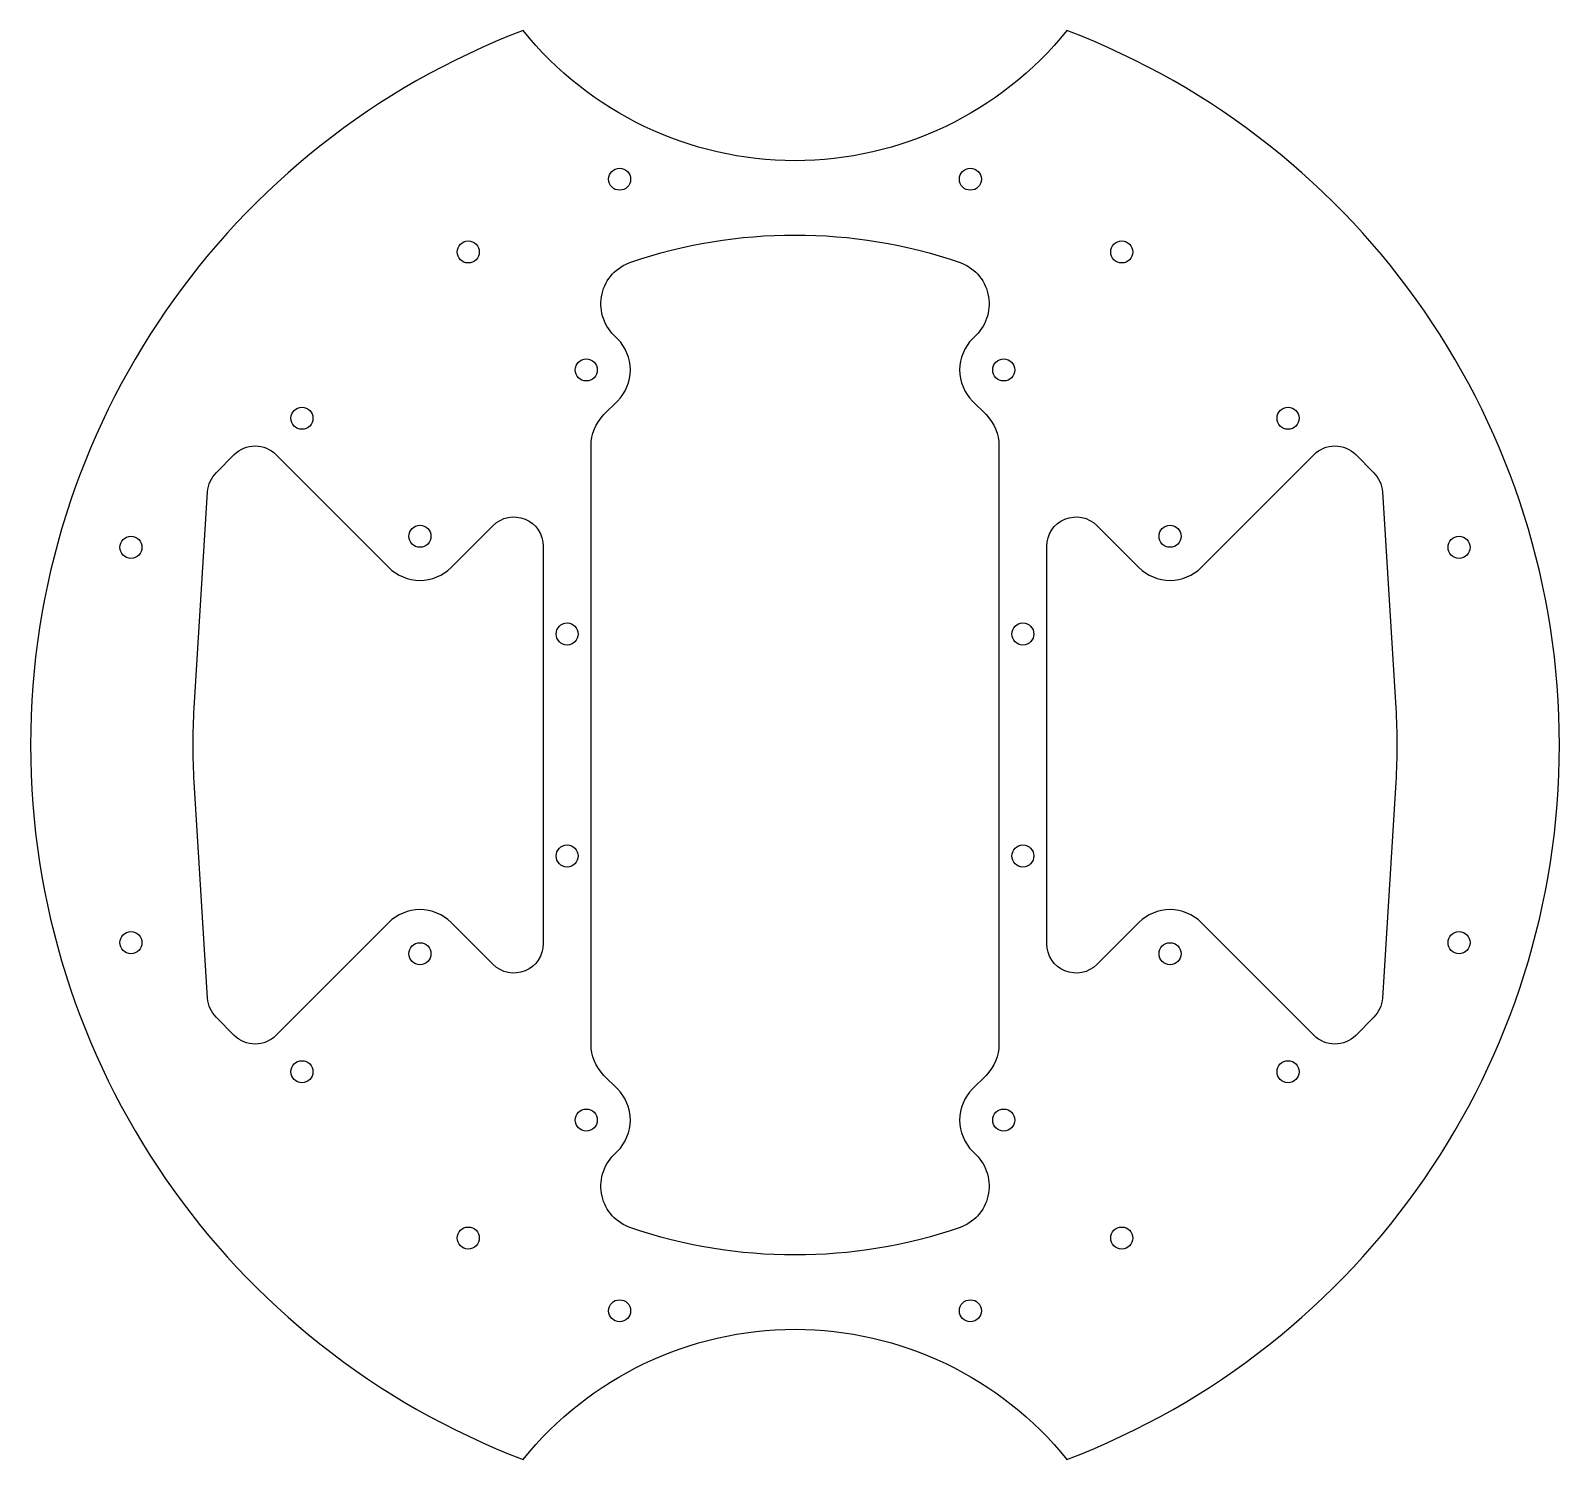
# Model space of a CAD drawing. Header units: millimetres. Extents: x -104 to 104, y 30 to 224.
import ezdxf

# ---------------------------------------------------------------- set-up
doc = ezdxf.new("R2010")
doc.units = ezdxf.units.MM

msp = doc.modelspace()

# ---------------------------------------------------------------- linework, layer by layer
for points in [[(-36.99, 224.2, 0.689413), (-36.99, 29.8, -0.478513), (36.99, 29.8, 0.689413), (36.99, 224.2, -0.478513)], [(27.75, 167.7), (27.75, 86.3, -0.198912), (25.99, 82.05), (24.16, 80.22, 0.414214), (24.16, 71.73), (24.66, 71.23, -0.555532), (22.34, 61.31, -0.165421), (-22.34, 61.31, -0.555532), (-24.66, 71.23), (-24.16, 71.73, 0.414214), (-24.16, 80.22), (-25.99, 82.05, -0.198912), (-27.75, 86.3), (-27.75, 167.7, -0.198912), (-25.99, 171.95), (-24.16, 173.78, 0.414214), (-24.16, 182.27), (-24.66, 182.77, -0.555532), (-22.34, 192.69, -0.165421), (22.34, 192.69, -0.555532), (24.66, 182.77), (24.16, 182.27, 0.414214), (24.16, 173.78), (25.99, 171.95, -0.198912)], [(-70.62, 166.51), (-55.27, 151.16, 0.414214), (-46.78, 151.16), (-41.08, 156.86, -0.668179), (-34.25, 154.03), (-34.25, 99.97, -0.668179), (-41.08, 97.14), (-46.78, 102.84, 0.414214), (-55.27, 102.84), (-70.62, 87.49, -0.414214), (-76.28, 87.49), (-78.74, 89.96, -0.18289), (-79.91, 92.54), (-81.73, 121.94, -0.030926), (-81.73, 132.06), (-79.91, 161.46, -0.18289), (-78.74, 164.04), (-76.28, 166.51, -0.414214)], [(55.27, 151.16), (70.62, 166.51, -0.414214), (76.28, 166.51), (78.74, 164.04, -0.18289), (79.91, 161.46), (81.73, 132.06, -0.030926), (81.73, 121.94), (79.91, 92.54, -0.18289), (78.74, 89.96), (76.28, 87.49, -0.414214), (70.62, 87.49), (55.27, 102.84, 0.414214), (46.78, 102.84), (41.08, 97.14, -0.668179), (34.25, 99.97), (34.25, 154.03, -0.668179), (41.08, 156.86), (46.78, 151.16, 0.414214)]]:
    msp.add_lwpolyline(points, format="xyb", close=True)
for centre in [(-23.86, 203.98), (23.86, 203.98), (-44.46, 194.08), (44.46, 194.08), (-28.4, 178.03), (28.4, 178.03), (-67.08, 171.46), (67.08, 171.46), (-51.03, 155.4), (51.03, 155.4), (-90.35, 153.89), (90.35, 153.89), (-31, 142.1), (31, 142.1), (-31, 111.9), (31, 111.9), (-90.35, 100.11), (-51.03, 98.6), (51.03, 98.6), (90.35, 100.11), (-67.08, 82.54), (67.08, 82.54), (-28.4, 75.97), (28.4, 75.97), (-44.46, 59.92), (44.46, 59.92), (-23.86, 50.02), (23.86, 50.02)]:
    msp.add_circle(centre, 1.5)

doc.saveas('drawing.dxf')
